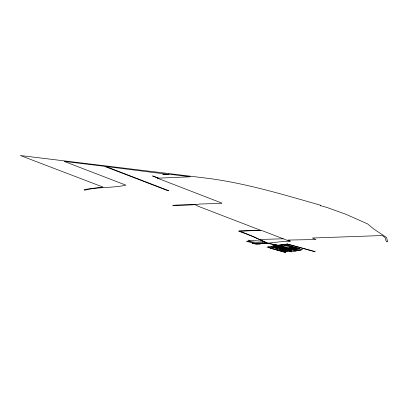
<?xml version="1.0" encoding="UTF-8"?>
<svg xmlns="http://www.w3.org/2000/svg" width="408" height="408" viewBox="0 0 408 408"><rect width="100%" height="100%" fill="white"/><g stroke="black" fill="none" stroke-linecap="round" stroke-linejoin="round"><path stroke-width="0.61" d="M285.284 252.394L270.382 248.294L273.564 247.707L279.597 249.155L284.81 250.762L280.352 249.548L277.435 250.073L266.96 247.131C274.094 245.341 281.285 248.569 287.767 251.313L285.595 251.777L282.984 251.007L281.607 251.251M284.529 250.665L285.906 250.359M285.983 250.226L286.442 250.038L291.603 251.843L289.134 251.532L275.706 246.391L276.961 246.146M277.766 248.849L275.14 249.421L278.144 248.763L270.973 246.6M275.981 245.31L272.84 245.626L276.838 245.228L283.137 246.983L279.026 247.401L275.706 246.391L278.904 247.192M277.659 245.448L274.559 246.075L273.151 245.708M277.792 245.978L278.781 245.84M277.726 246.35L278.552 246.182M277.904 246.891L280.587 246.35M287.023 250.859L285.585 250.548M289.94 250.869L292.22 251.629L296.744 250.854L283.264 247.019L280.995 247.197M285.666 249.497C287.609 250.532 289.838 249.232 291.745 250.594L289.889 250.879L284.595 249.145L288.42 248.482M291.327 248.549L292.735 248.895L278.593 245.04L287.548 244.05L314.099 251.323L314.915 251.139L315.093 251.787L287.472 244.147L279.791 245.376M280.352 249.548L280.627 249.497M279.944 250.782L283.081 250.231M279.449 245.279L287.548 244.05M284.396 249.711L287.018 249.268M295.984 248.37L297.279 248.156L302.481 249.706L298.722 250.563L297.6 250.451L292.531 248.931L295.984 248.37L293.056 247.875L290.129 248.217M271.131 248.294L277.083 247.457M287.375 248.681L289.68 248.839M293.056 247.875L295.224 247.544L297.279 248.156M295.076 247.37L289.027 248.008L295.076 247.37L299.406 248.707L299.09 248.712M288.043 248.375L283.948 248.946L279.026 247.401L280.505 247.248L285.442 248.742L286.396 248.61L281.811 247.212M287.222 250.272L287.778 250.191L287.283 250.028M259.554 243.515L263.099 243.046C258.458 244.499 251.66 242.597 246.651 241.383L267.317 243.352L261.997 241.164L247.952 240.205L251.114 241.694M279.597 249.155L281.581 248.89M292.312 249.589L289.736 249.925M293.852 249.385L294.79 249.263L299.156 250.466M289.532 249.859L290.889 249.686M288.604 249.007L290.889 249.181M280.704 245.636L286.207 245.05L293.882 247.304M259.447 243.765L252.037 243.122L260.722 243.938L256.744 244.443L253.154 243.428M267.296 243.255L279.511 241.857L290.644 241.148L287.829 240.062L315.925 239.516L312.411 238.017L382.24 235.538L384.912 237.369L386.386 241.76L387.6 241.796L386.636 237.563L373.519 228.847L367.542 223.875L345.515 214.124L327.032 207.494L320.591 205.642L320.555 205.953L320.29 205.148C282.632 194.427 244.764 182.871 205.826 178.077L20.4 155.54L102.964 187.053L88.245 188.904L84.053 189.888L84.818 190.174C98.272 186.701 112.46 188.159 125.924 185.166L64.183 161.41L104.31 166.275L167.137 190.414L168.723 190.679L105.794 166.454L168.045 174.344L162.756 174.542L163.057 174.66L168.815 174.446L168.376 174.099L190.301 176.791L158.62 178.163L152.541 175.94L158.299 178.169L157.503 178.199L221.779 203.072L221.116 203.373L199.4 204.046L197.115 204.638L172.778 205.321L195.35 204.668L197.936 206.162L260.61 230.28L238.486 231.045L253.485 236.747L267.765 243.469L277.557 245.152L268.26 243.26C258.534 239.292 249.283 234.284 239.21 231.127L261.462 230.387L289.486 241.199M277.481 247.437L278.939 247.87L273.227 246.182L275.446 246.447L277.909 247.396M281.903 248.844L286.442 250.038M259.503 239.481L283.228 238.792M265.21 243.28L266.603 243.326L263.16 243.688L263.094 242.964M293.163 248.829L294.79 249.263M278.618 245.81L280.005 246.182L279.179 246.35L277.165 245.81M278.205 245.897L279.592 246.269M277.338 245.774L278.098 245.978M280.765 246.815L281.316 246.962M276.333 245.978L278.353 246.519L277.108 246.769L274.839 246.019M276.012 246.044L276.777 246.248M279.771 247.019L280.327 247.166M276.548 246.228L277.94 246.605M277.522 246.687L275.558 246.136L278.037 245.631L281.632 246.641M294.494 247.217L285.059 244.53M268.301 246.952L272.365 248.095M283.264 247.019L287.329 248.171M277.435 250.073L285.401 252.328L286.1 251.935L285.595 251.777M290.307 248.197L291.455 248.523M284.626 244.596L286.207 245.05M294.872 248.406L300.609 250.135M285.891 248.926L288.997 249.869M295.412 251.088L289.751 249.308M284.401 245.239L292.465 247.733M279.006 247.717L282.504 248.804M273.727 246.07L277.817 247.36M281.755 246.616L278.776 247.217L282.31 246.764L281.755 246.616"/></g></svg>
